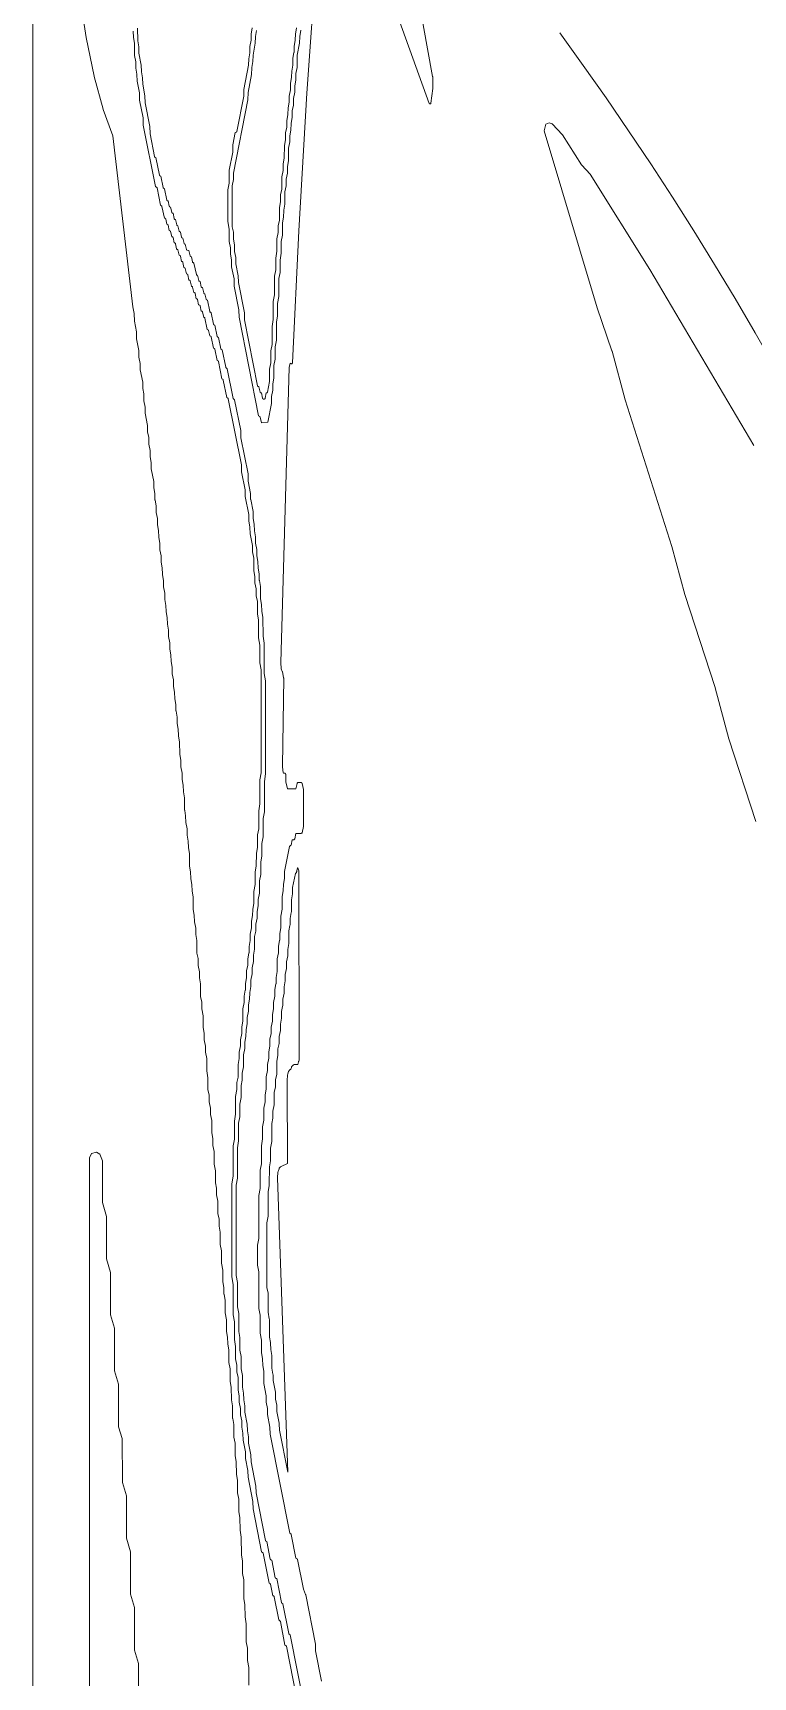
# Model space of a CAD drawing. Header units: inches. Extents: x 36 to 79.5, y 17.3 to 55.9.
# Drawn here: x 36.25 to 40.76, y 35.61 to 45.91 of the extents above; entities that cross this region are included whole.
import ezdxf

# ---------------------------------------------------------------- set-up
doc = ezdxf.new("R2010")
doc.units = ezdxf.units.IN
doc.layers.add('01_ORIGINAL_CAD', color=7, linetype='CONTINUOUS', lineweight=20)
doc.layers.add('03_ADDED_AREAS_SAME_COMPOSITION', color=7, linetype='CONTINUOUS', lineweight=15)

msp = doc.modelspace()

# ---------------------------------------------------------------- linework, layer by layer
at = {"layer": '01_ORIGINAL_CAD'}
msp.add_line((36.248, 17.906), (36.248, 55.9), dxfattribs=at)
msp.add_arc((22.064, 33.195), 21.619, 354.0583, 36.0319, dxfattribs=at)
at = {"layer": '03_ADDED_AREAS_SAME_COMPOSITION'}
for points in [[(38.665, 46.113), (38.75, 45.639), (38.751, 45.638), (38.751, 45.637), (38.751, 45.563), (38.751, 45.563), (38.74, 45.472), (38.74, 45.471), (38.74, 45.471), (38.74, 45.47), (38.74, 45.47), (38.739, 45.469), (38.739, 45.469), (38.739, 45.468), (38.738, 45.468), (38.738, 45.467), (38.737, 45.467), (38.737, 45.467), (38.736, 45.467), (38.736, 45.467), (38.735, 45.467), (38.734, 45.467), (38.734, 45.467), (38.733, 45.467), (38.733, 45.467), (38.732, 45.467), (38.731, 45.467), (38.731, 45.468), (38.731, 45.468), (38.73, 45.468), (38.73, 45.469), (38.729, 45.469), (38.729, 45.47), (38.729, 45.47), (38.099, 47.223)], [(38.024, 46.38), (37.963, 45.534), (37.912, 44.672), (37.873, 43.845), (37.873, 43.844), (37.873, 43.843), (37.873, 43.843), (37.873, 43.842), (37.872, 43.842), (37.872, 43.841), (37.872, 43.841), (37.871, 43.84), (37.871, 43.84), (37.87, 43.84), (37.87, 43.839), (37.869, 43.839), (37.869, 43.839), (37.868, 43.839), (37.868, 43.839), (37.867, 43.839), (37.866, 43.839), (37.866, 43.839), (37.865, 43.839), (37.865, 43.839), (37.864, 43.84), (37.858, 43.843), (37.853, 43.815), (37.8, 41.967), (37.803, 41.927), (37.809, 41.911), (37.809, 41.91), (37.81, 41.91), (37.817, 41.871), (37.818, 41.87), (37.818, 41.869), (37.811, 41.32), (37.813, 41.289), (37.817, 41.274), (37.825, 41.273), (37.826, 41.273), (37.826, 41.273), (37.827, 41.273), (37.827, 41.273), (37.828, 41.272), (37.828, 41.272), (37.829, 41.272), (37.829, 41.271), (37.83, 41.271), (37.83, 41.27), (37.83, 41.27), (37.83, 41.269), (37.83, 41.268), (37.83, 41.268), (37.831, 41.267), (37.831, 41.219), (37.841, 41.176), (37.893, 41.176), (37.902, 41.21), (37.902, 41.211), (37.902, 41.211), (37.902, 41.212), (37.903, 41.212), (37.903, 41.213), (37.903, 41.213), (37.904, 41.214), (37.904, 41.214), (37.905, 41.214), (37.905, 41.214), (37.906, 41.215), (37.906, 41.215), (37.907, 41.215), (37.907, 41.215), (37.927, 41.215), (37.927, 41.215), (37.928, 41.215), (37.929, 41.215), (37.929, 41.215), (37.93, 41.214), (37.93, 41.214), (37.931, 41.214), (37.931, 41.213), (37.932, 41.213), (37.932, 41.212), (37.932, 41.212), (37.932, 41.211), (37.933, 41.211), (37.933, 41.21), (37.941, 41.172), (37.941, 41.171), (37.941, 41.171), (37.942, 40.941), (37.942, 40.94), (37.942, 40.94), (37.933, 40.901), (37.933, 40.901), (37.933, 40.9), (37.932, 40.899), (37.932, 40.899), (37.932, 40.899), (37.931, 40.898), (37.931, 40.898), (37.93, 40.897), (37.93, 40.897), (37.929, 40.897), (37.929, 40.897), (37.928, 40.897), (37.928, 40.896), (37.927, 40.896), (37.894, 40.896), (37.887, 40.862), (37.887, 40.862), (37.886, 40.861), (37.886, 40.86), (37.886, 40.86), (37.886, 40.86), (37.885, 40.859), (37.885, 40.859), (37.884, 40.858), (37.884, 40.858), (37.883, 40.858), (37.883, 40.858), (37.882, 40.857), (37.882, 40.857), (37.871, 40.856), (37.864, 40.823), (37.864, 40.823), (37.863, 40.822), (37.863, 40.822), (37.863, 40.821), (37.863, 40.821), (37.862, 40.82), (37.862, 40.82), (37.861, 40.82), (37.854, 40.814), (37.824, 40.658), (37.823, 40.617), (37.823, 40.616), (37.823, 40.616), (37.816, 40.577), (37.815, 40.539), (37.815, 40.539), (37.815, 40.538), (37.808, 40.499), (37.808, 40.422), (37.808, 40.422), (37.808, 40.421), (37.8, 40.378), (37.8, 40.306), (37.8, 40.305), (37.8, 40.305), (37.793, 40.269), (37.793, 40.228), (37.792, 40.227), (37.792, 40.227), (37.785, 40.188), (37.785, 40.15), (37.785, 40.15), (37.785, 40.149), (37.778, 40.11), (37.777, 40.033), (37.777, 40.033), (37.777, 40.032), (37.77, 39.993), (37.77, 39.956), (37.77, 39.955), (37.769, 39.954), (37.763, 39.919), (37.762, 39.878), (37.762, 39.877), (37.762, 39.877), (37.755, 39.838), (37.754, 39.8), (37.754, 39.799), (37.754, 39.799), (37.747, 39.76), (37.747, 39.722), (37.747, 39.722), (37.747, 39.721), (37.739, 39.682), (37.739, 39.644), (37.739, 39.644), (37.739, 39.643), (37.732, 39.608), (37.731, 39.566), (37.731, 39.566), (37.731, 39.565), (37.724, 39.526), (37.724, 39.489), (37.724, 39.488), (37.724, 39.488), (37.716, 39.448), (37.716, 39.411), (37.716, 39.41), (37.716, 39.41), (37.709, 39.371), (37.708, 39.294), (37.708, 39.294), (37.708, 39.293), (37.701, 39.258), (37.701, 39.216), (37.701, 39.216), (37.701, 39.215), (37.693, 39.176), (37.693, 39.1), (37.693, 39.099), (37.693, 39.099), (37.686, 39.059), (37.685, 38.983), (37.685, 38.982), (37.685, 38.982), (37.678, 38.939), (37.678, 38.827), (37.678, 38.827), (37.678, 38.826), (37.67, 38.787), (37.67, 38.672), (37.67, 38.671), (37.67, 38.671), (37.663, 38.628), (37.663, 38.361), (37.663, 38.36), (37.663, 38.359), (37.655, 38.316), (37.655, 38.192), (37.663, 38.149), (37.663, 38.149), (37.663, 38.148), (37.663, 37.92), (37.67, 37.877), (37.67, 37.876), (37.671, 37.876), (37.671, 37.765), (37.678, 37.721), (37.678, 37.721), (37.678, 37.72), (37.679, 37.644), (37.686, 37.605), (37.686, 37.604), (37.686, 37.604), (37.687, 37.562), (37.694, 37.527), (37.694, 37.527), (37.694, 37.526), (37.694, 37.449), (37.709, 37.372), (37.709, 37.371), (37.709, 37.371), (37.709, 37.333), (37.717, 37.294), (37.717, 37.293), (37.717, 37.293), (37.717, 37.255), (37.732, 37.177), (37.732, 37.177), (37.732, 37.176), (37.733, 37.132), (37.856, 36.513), (37.863, 36.508), (37.864, 36.507), (37.864, 36.507), (37.864, 36.506), (37.865, 36.506), (37.865, 36.505), (37.865, 36.505), (37.865, 36.504), (37.865, 36.504), (37.895, 36.355), (37.9, 36.353), (37.901, 36.352), (37.901, 36.352), (37.902, 36.352), (37.902, 36.351), (37.903, 36.351), (37.903, 36.35), (37.903, 36.35), (37.904, 36.349), (37.904, 36.349), (37.904, 36.348), (37.941, 36.161), (37.955, 36.127), (37.956, 36.126), (37.956, 36.126), (38.017, 35.817), (38.017, 35.817), (38.017, 35.816), (38.018, 35.775), (38.055, 35.584)], [(37.599, 35.56), (37.599, 35.671), (37.591, 35.715), (37.591, 35.715), (37.591, 35.716), (37.591, 35.792), (37.584, 35.831), (37.584, 35.832), (37.583, 35.832), (37.583, 35.944), (37.576, 35.987), (37.576, 35.987), (37.576, 35.988), (37.575, 36.064), (37.568, 36.103), (37.568, 36.104), (37.568, 36.104), (37.568, 36.22), (37.56, 36.259), (37.56, 36.259), (37.56, 36.26), (37.56, 36.337), (37.553, 36.376), (37.553, 36.376), (37.553, 36.377), (37.552, 36.488), (37.545, 36.531), (37.545, 36.532), (37.545, 36.532), (37.544, 36.609), (37.537, 36.648), (37.537, 36.648), (37.537, 36.649), (37.537, 36.725), (37.529, 36.764), (37.529, 36.765), (37.529, 36.765), (37.529, 36.842), (37.522, 36.881), (37.522, 36.882), (37.522, 36.882), (37.521, 36.959), (37.514, 36.998), (37.514, 36.998), (37.514, 36.999), (37.514, 37.075), (37.506, 37.114), (37.506, 37.115), (37.506, 37.115), (37.506, 37.192), (37.499, 37.231), (37.498, 37.231), (37.498, 37.232), (37.498, 37.309), (37.491, 37.348), (37.491, 37.348), (37.491, 37.349), (37.49, 37.425), (37.483, 37.464), (37.483, 37.465), (37.483, 37.465), (37.483, 37.542), (37.475, 37.581), (37.475, 37.581), (37.475, 37.582), (37.475, 37.659), (37.468, 37.698), (37.468, 37.698), (37.468, 37.699), (37.467, 37.74), (37.46, 37.775), (37.46, 37.776), (37.46, 37.776), (37.46, 37.849), (37.452, 37.892), (37.452, 37.893), (37.452, 37.893), (37.452, 37.97), (37.445, 38.009), (37.444, 38.009), (37.444, 38.01), (37.444, 38.051), (37.437, 38.086), (37.437, 38.087), (37.437, 38.087), (37.437, 38.16), (37.429, 38.203), (37.429, 38.204), (37.429, 38.204), (37.429, 38.281), (37.421, 38.32), (37.421, 38.32), (37.421, 38.321), (37.421, 38.397), (37.414, 38.436), (37.414, 38.437), (37.414, 38.437), (37.413, 38.479), (37.406, 38.514), (37.406, 38.515), (37.406, 38.515), (37.405, 38.592), (37.398, 38.631), (37.398, 38.631), (37.398, 38.632), (37.397, 38.673), (37.39, 38.708), (37.39, 38.709), (37.39, 38.71), (37.39, 38.782), (37.383, 38.825), (37.383, 38.826), (37.383, 38.826), (37.382, 38.903), (37.375, 38.942), (37.375, 38.942), (37.375, 38.943), (37.374, 38.984), (37.367, 39.02), (37.367, 39.02), (37.367, 39.021), (37.367, 39.097), (37.36, 39.136), (37.36, 39.137), (37.359, 39.137), (37.359, 39.175), (37.352, 39.214), (37.352, 39.214), (37.352, 39.215), (37.351, 39.256), (37.344, 39.292), (37.344, 39.292), (37.344, 39.293), (37.344, 39.365), (37.336, 39.408), (37.336, 39.409), (37.336, 39.409), (37.336, 39.486), (37.329, 39.525), (37.329, 39.526), (37.329, 39.526), (37.328, 39.564), (37.321, 39.603), (37.321, 39.603), (37.321, 39.604), (37.32, 39.645), (37.313, 39.681), (37.313, 39.681), (37.313, 39.682), (37.313, 39.754), (37.306, 39.797), (37.305, 39.798), (37.305, 39.798), (37.305, 39.84), (37.298, 39.875), (37.298, 39.875), (37.298, 39.876), (37.297, 39.953), (37.29, 39.992), (37.29, 39.992), (37.29, 39.993), (37.29, 40.03), (37.282, 40.069), (37.282, 40.07), (37.282, 40.07), (37.282, 40.112), (37.275, 40.147), (37.275, 40.148), (37.275, 40.148), (37.274, 40.225), (37.267, 40.264), (37.267, 40.264), (37.267, 40.265), (37.267, 40.303), (37.259, 40.342), (37.259, 40.342), (37.259, 40.343), (37.258, 40.384), (37.252, 40.419), (37.252, 40.42), (37.251, 40.42), (37.251, 40.497), (37.244, 40.536), (37.244, 40.536), (37.244, 40.537), (37.243, 40.575), (37.236, 40.614), (37.236, 40.614), (37.236, 40.615), (37.235, 40.656), (37.228, 40.691), (37.228, 40.692), (37.228, 40.693), (37.228, 40.769), (37.221, 40.808), (37.221, 40.809), (37.221, 40.809), (37.22, 40.847), (37.213, 40.886), (37.213, 40.886), (37.213, 40.887), (37.213, 40.925), (37.205, 40.964), (37.205, 40.964), (37.205, 40.965), (37.204, 41.006), (37.198, 41.041), (37.198, 41.042), (37.197, 41.042), (37.197, 41.119), (37.19, 41.158), (37.19, 41.159), (37.19, 41.159), (37.189, 41.197), (37.182, 41.236), (37.182, 41.236), (37.182, 41.237), (37.182, 41.275), (37.174, 41.314), (37.174, 41.314), (37.174, 41.315), (37.174, 41.356), (37.167, 41.391), (37.167, 41.392), (37.167, 41.392), (37.166, 41.469), (37.159, 41.508), (37.159, 41.508), (37.159, 41.509), (37.158, 41.55), (37.151, 41.586), (37.151, 41.586), (37.151, 41.587), (37.151, 41.624), (37.144, 41.663), (37.144, 41.664), (37.143, 41.665), (37.143, 41.702), (37.136, 41.741), (37.136, 41.742), (37.136, 41.742), (37.135, 41.78), (37.128, 41.819), (37.128, 41.82), (37.128, 41.82), (37.128, 41.858), (37.12, 41.897), (37.12, 41.897), (37.12, 41.898), (37.12, 41.939), (37.113, 41.974), (37.113, 41.975), (37.113, 41.976), (37.112, 42.013), (37.105, 42.052), (37.105, 42.053), (37.105, 42.053), (37.105, 42.091), (37.097, 42.13), (37.097, 42.131), (37.097, 42.131), (37.097, 42.169), (37.09, 42.208), (37.09, 42.208), (37.09, 42.209), (37.089, 42.247), (37.082, 42.286), (37.082, 42.286), (37.082, 42.287), (37.081, 42.324), (37.074, 42.363), (37.074, 42.364), (37.074, 42.364), (37.074, 42.402), (37.066, 42.441), (37.066, 42.442), (37.066, 42.442), (37.066, 42.48), (37.059, 42.519), (37.059, 42.519), (37.059, 42.52), (37.058, 42.561), (37.051, 42.597), (37.051, 42.597), (37.051, 42.598), (37.051, 42.635), (37.043, 42.674), (37.043, 42.675), (37.043, 42.675), (37.043, 42.713), (37.036, 42.752), (37.036, 42.753), (37.036, 42.753), (37.035, 42.795), (37.028, 42.83), (37.028, 42.83), (37.028, 42.831), (37.027, 42.869), (37.02, 42.908), (37.02, 42.908), (37.02, 42.909), (37.019, 42.95), (37.013, 42.985), (37.012, 42.986), (37.012, 42.986), (37.012, 43.024), (37.005, 43.063), (37.005, 43.064), (37.005, 43.064), (37.004, 43.102), (36.989, 43.18), (36.989, 43.18), (36.989, 43.181), (36.989, 43.219), (36.982, 43.258), (36.982, 43.258), (36.982, 43.259), (36.981, 43.296), (36.974, 43.335), (36.974, 43.336), (36.974, 43.336), (36.973, 43.378), (36.966, 43.413), (36.966, 43.414), (36.966, 43.414), (36.966, 43.452), (36.951, 43.53), (36.951, 43.53), (36.951, 43.531), (36.95, 43.568), (36.943, 43.607), (36.943, 43.608), (36.943, 43.608), (36.942, 43.65), (36.935, 43.685), (36.935, 43.686), (36.935, 43.686), (36.935, 43.724), (36.92, 43.802), (36.92, 43.802), (36.92, 43.803), (36.92, 43.841), (36.912, 43.88), (36.912, 43.88), (36.912, 43.881), (36.911, 43.922), (36.897, 43.996), (36.897, 43.997), (36.897, 43.997), (36.896, 44.039), (36.883, 44.106), (36.883, 44.106), (36.883, 44.107), (36.881, 44.155), (36.873, 44.195), (36.873, 44.195), (36.749, 45.268), (36.687, 45.433), (36.687, 45.434), (36.631, 45.64), (36.631, 45.641), (36.582, 45.883), (36.581, 45.883), (36.54, 46.157)], [(36.876, 45.924), (36.877, 45.883), (36.884, 45.847), (36.884, 45.847), (36.884, 45.846), (36.884, 45.77), (36.892, 45.731), (36.892, 45.73), (36.892, 45.73), (36.892, 45.692), (36.899, 45.653), (36.899, 45.652), (36.899, 45.652), (36.9, 45.61), (36.915, 45.536), (36.915, 45.536), (36.915, 45.535), (36.916, 45.491), (36.938, 45.381), (36.938, 45.38), (36.938, 45.38), (36.939, 45.335), (37.016, 44.949), (37.023, 44.944), (37.023, 44.944), (37.024, 44.944), (37.024, 44.943), (37.024, 44.943), (37.025, 44.942), (37.025, 44.942), (37.025, 44.941), (37.025, 44.941), (37.046, 44.833), (37.053, 44.828), (37.054, 44.827), (37.054, 44.827), (37.055, 44.827), (37.055, 44.826), (37.055, 44.826), (37.056, 44.825), (37.056, 44.825), (37.056, 44.824), (37.071, 44.752), (37.074, 44.751), (37.075, 44.751), (37.075, 44.751), (37.076, 44.75), (37.076, 44.75), (37.077, 44.75), (37.077, 44.749), (37.078, 44.749), (37.078, 44.748), (37.078, 44.748), (37.079, 44.747), (37.079, 44.747), (37.079, 44.746), (37.086, 44.713), (37.09, 44.712), (37.09, 44.712), (37.091, 44.712), (37.091, 44.712), (37.092, 44.711), (37.092, 44.711), (37.093, 44.711), (37.093, 44.71), (37.093, 44.71), (37.094, 44.709), (37.094, 44.709), (37.094, 44.708), (37.094, 44.708), (37.101, 44.674), (37.105, 44.673), (37.106, 44.673), (37.106, 44.673), (37.107, 44.673), (37.107, 44.672), (37.108, 44.672), (37.108, 44.672), (37.108, 44.671), (37.109, 44.671), (37.109, 44.67), (37.109, 44.67), (37.109, 44.669), (37.11, 44.669), (37.117, 44.635), (37.12, 44.634), (37.121, 44.634), (37.122, 44.634), (37.122, 44.634), (37.123, 44.634), (37.123, 44.633), (37.123, 44.633), (37.124, 44.632), (37.124, 44.632), (37.124, 44.631), (37.125, 44.631), (37.125, 44.63), (37.125, 44.63), (37.132, 44.596), (37.136, 44.596), (37.136, 44.595), (37.137, 44.595), (37.137, 44.595), (37.138, 44.595), (37.138, 44.594), (37.139, 44.594), (37.139, 44.594), (37.14, 44.593), (37.14, 44.593), (37.14, 44.592), (37.14, 44.592), (37.14, 44.591), (37.147, 44.559), (37.152, 44.556), (37.153, 44.556), (37.153, 44.556), (37.154, 44.556), (37.154, 44.555), (37.155, 44.555), (37.155, 44.554), (37.155, 44.554), (37.155, 44.553), (37.156, 44.553), (37.156, 44.552), (37.163, 44.519), (37.167, 44.518), (37.167, 44.518), (37.168, 44.518), (37.168, 44.517), (37.169, 44.517), (37.169, 44.517), (37.17, 44.516), (37.17, 44.516), (37.17, 44.515), (37.171, 44.515), (37.171, 44.514), (37.171, 44.514), (37.171, 44.513), (37.178, 44.48), (37.182, 44.479), (37.182, 44.479), (37.183, 44.479), (37.184, 44.479), (37.184, 44.478), (37.185, 44.478), (37.185, 44.477), (37.185, 44.477), (37.186, 44.477), (37.186, 44.476), (37.186, 44.476), (37.186, 44.475), (37.187, 44.474), (37.193, 44.442), (37.198, 44.44), (37.199, 44.44), (37.199, 44.439), (37.2, 44.439), (37.2, 44.439), (37.201, 44.438), (37.201, 44.438), (37.201, 44.437), (37.202, 44.437), (37.202, 44.436), (37.202, 44.436), (37.209, 44.402), (37.213, 44.401), (37.213, 44.401), (37.214, 44.401), (37.214, 44.401), (37.215, 44.401), (37.215, 44.4), (37.216, 44.4), (37.216, 44.399), (37.216, 44.399), (37.217, 44.398), (37.217, 44.398), (37.217, 44.397), (37.217, 44.397), (37.224, 44.363), (37.228, 44.363), (37.229, 44.362), (37.229, 44.362), (37.23, 44.362), (37.23, 44.362), (37.231, 44.361), (37.231, 44.361), (37.231, 44.361), (37.232, 44.36), (37.232, 44.36), (37.232, 44.359), (37.233, 44.359), (37.233, 44.358), (37.24, 44.325), (37.243, 44.324), (37.244, 44.324), (37.245, 44.323), (37.245, 44.323), (37.246, 44.323), (37.246, 44.323), (37.246, 44.322), (37.247, 44.322), (37.247, 44.321), (37.247, 44.321), (37.248, 44.32), (37.248, 44.32), (37.248, 44.319), (37.255, 44.286), (37.259, 44.285), (37.259, 44.285), (37.26, 44.285), (37.26, 44.284), (37.261, 44.284), (37.261, 44.284), (37.262, 44.283), (37.262, 44.283), (37.263, 44.282), (37.263, 44.282), (37.263, 44.281), (37.263, 44.281), (37.263, 44.28), (37.27, 44.247), (37.274, 44.246), (37.275, 44.246), (37.275, 44.246), (37.276, 44.245), (37.276, 44.245), (37.277, 44.245), (37.277, 44.244), (37.278, 44.244), (37.278, 44.244), (37.278, 44.243), (37.278, 44.243), (37.279, 44.242), (37.279, 44.241), (37.285, 44.209), (37.291, 44.207), (37.291, 44.207), (37.292, 44.206), (37.292, 44.206), (37.293, 44.206), (37.293, 44.205), (37.293, 44.205), (37.294, 44.204), (37.294, 44.204), (37.294, 44.203), (37.294, 44.203), (37.301, 44.169), (37.305, 44.168), (37.305, 44.168), (37.306, 44.168), (37.307, 44.168), (37.307, 44.168), (37.307, 44.167), (37.308, 44.167), (37.308, 44.166), (37.309, 44.166), (37.309, 44.165), (37.309, 44.165), (37.309, 44.164), (37.31, 44.164), (37.317, 44.13), (37.32, 44.13), (37.321, 44.129), (37.321, 44.129), (37.322, 44.129), (37.322, 44.129), (37.323, 44.128), (37.323, 44.128), (37.324, 44.128), (37.324, 44.127), (37.324, 44.127), (37.325, 44.126), (37.325, 44.125), (37.325, 44.125), (37.339, 44.054), (37.345, 44.052), (37.345, 44.051), (37.346, 44.051), (37.346, 44.051), (37.346, 44.05), (37.347, 44.05), (37.347, 44.049), (37.347, 44.049), (37.348, 44.048), (37.348, 44.048), (37.348, 44.047), (37.355, 44.014), (37.359, 44.013), (37.359, 44.013), (37.36, 44.013), (37.36, 44.012), (37.361, 44.012), (37.361, 44.012), (37.362, 44.011), (37.362, 44.011), (37.362, 44.011), (37.363, 44.01), (37.363, 44.009), (37.363, 44.009), (37.363, 44.008), (37.378, 43.937), (37.383, 43.935), (37.384, 43.935), (37.384, 43.934), (37.384, 43.934), (37.385, 43.934), (37.385, 43.933), (37.386, 43.933), (37.386, 43.932), (37.386, 43.932), (37.386, 43.931), (37.386, 43.931), (37.401, 43.86), (37.406, 43.857), (37.407, 43.857), (37.407, 43.857), (37.408, 43.856), (37.408, 43.856), (37.408, 43.856), (37.409, 43.855), (37.409, 43.855), (37.409, 43.854), (37.409, 43.854), (37.41, 43.853), (37.431, 43.745), (37.438, 43.74), (37.438, 43.74), (37.439, 43.739), (37.439, 43.739), (37.439, 43.738), (37.44, 43.738), (37.44, 43.737), (37.44, 43.737), (37.44, 43.736), (37.462, 43.627), (37.468, 43.624), (37.468, 43.624), (37.469, 43.624), (37.469, 43.623), (37.469, 43.623), (37.47, 43.622), (37.47, 43.622), (37.47, 43.621), (37.471, 43.621), (37.471, 43.62), (37.471, 43.62), (37.553, 43.205), (37.553, 43.205), (37.553, 43.204), (37.554, 43.163), (37.576, 43.05), (37.576, 43.049), (37.576, 43.049), (37.577, 43.007), (37.599, 42.894), (37.599, 42.894), (37.599, 42.893), (37.6, 42.855), (37.607, 42.816), (37.607, 42.816), (37.607, 42.815), (37.608, 42.774), (37.622, 42.7), (37.623, 42.699), (37.623, 42.699), (37.623, 42.661), (37.63, 42.622), (37.63, 42.621), (37.63, 42.621), (37.631, 42.544), (37.638, 42.505), (37.638, 42.505), (37.638, 42.504), (37.638, 42.467), (37.646, 42.428), (37.646, 42.427), (37.646, 42.427), (37.646, 42.385), (37.653, 42.35), (37.653, 42.349), (37.653, 42.349), (37.654, 42.272), (37.661, 42.233), (37.661, 42.233), (37.661, 42.232), (37.661, 42.121), (37.669, 42.077), (37.669, 42.077), (37.669, 42.076), (37.669, 41.965), (37.677, 41.922), (37.677, 41.921), (37.677, 41.921), (37.677, 41.278), (37.677, 41.277), (37.677, 41.277), (37.669, 41.233), (37.669, 41.083), (37.669, 41.083), (37.669, 41.082), (37.662, 41.039), (37.662, 40.927), (37.662, 40.927), (37.662, 40.926), (37.654, 40.887), (37.654, 40.811), (37.654, 40.81), (37.654, 40.81), (37.647, 40.771), (37.646, 40.694), (37.646, 40.694), (37.646, 40.693), (37.639, 40.654), (37.639, 40.577), (37.639, 40.577), (37.639, 40.576), (37.631, 40.533), (37.631, 40.461), (37.631, 40.46), (37.631, 40.46), (37.624, 40.42), (37.623, 40.383), (37.623, 40.382), (37.623, 40.382), (37.617, 40.346), (37.616, 40.305), (37.616, 40.304), (37.616, 40.304), (37.608, 40.265), (37.608, 40.227), (37.608, 40.227), (37.608, 40.226), (37.601, 40.187), (37.601, 40.149), (37.601, 40.149), (37.6, 40.148), (37.593, 40.109), (37.593, 40.072), (37.593, 40.071), (37.593, 40.07), (37.586, 40.035), (37.585, 39.994), (37.585, 39.993), (37.585, 39.993), (37.578, 39.954), (37.578, 39.916), (37.578, 39.915), (37.577, 39.915), (37.57, 39.876), (37.57, 39.838), (37.57, 39.838), (37.57, 39.837), (37.563, 39.798), (37.562, 39.721), (37.562, 39.721), (37.562, 39.72), (37.555, 39.685), (37.555, 39.643), (37.555, 39.643), (37.555, 39.643), (37.547, 39.603), (37.547, 39.566), (37.547, 39.565), (37.547, 39.565), (37.54, 39.526), (37.539, 39.488), (37.539, 39.487), (37.539, 39.487), (37.532, 39.448), (37.532, 39.371), (37.532, 39.371), (37.532, 39.37), (37.525, 39.335), (37.524, 39.293), (37.524, 39.293), (37.524, 39.292), (37.516, 39.249), (37.516, 39.138), (37.516, 39.137), (37.516, 39.137), (37.509, 39.094), (37.509, 38.982), (37.509, 38.982), (37.509, 38.981), (37.501, 38.938), (37.501, 38.749), (37.501, 38.748), (37.501, 38.748), (37.494, 38.701), (37.494, 38.118), (37.501, 38.071), (37.501, 38.07), (37.501, 38.07), (37.502, 37.881), (37.509, 37.837), (37.509, 37.837), (37.509, 37.836), (37.509, 37.725), (37.517, 37.682), (37.517, 37.681), (37.517, 37.681), (37.517, 37.604), (37.525, 37.565), (37.525, 37.565), (37.525, 37.564), (37.525, 37.523), (37.532, 37.488), (37.532, 37.487), (37.532, 37.487), (37.533, 37.41), (37.54, 37.371), (37.54, 37.37), (37.54, 37.37), (37.54, 37.332), (37.548, 37.293), (37.548, 37.293), (37.548, 37.292), (37.548, 37.254), (37.555, 37.215), (37.556, 37.215), (37.556, 37.214), (37.556, 37.177), (37.563, 37.138), (37.563, 37.137), (37.563, 37.137), (37.564, 37.095), (37.579, 37.021), (37.579, 37.021), (37.579, 37.02), (37.579, 36.979), (37.594, 36.904), (37.594, 36.904), (37.594, 36.903), (37.595, 36.862), (37.625, 36.71), (37.625, 36.71), (37.625, 36.709), (37.626, 36.664), (37.679, 36.395), (37.686, 36.39), (37.687, 36.39), (37.687, 36.389), (37.688, 36.389), (37.688, 36.389), (37.688, 36.388), (37.689, 36.388), (37.689, 36.387), (37.689, 36.386), (37.726, 36.199), (37.732, 36.196), (37.732, 36.196), (37.733, 36.196), (37.733, 36.196), (37.733, 36.195), (37.734, 36.195), (37.734, 36.194), (37.734, 36.194), (37.735, 36.193), (37.735, 36.193), (37.735, 36.192), (37.75, 36.12), (37.753, 36.119), (37.754, 36.119), (37.755, 36.119), (37.755, 36.119), (37.756, 36.118), (37.756, 36.118), (37.756, 36.117), (37.757, 36.117), (37.757, 36.117), (37.758, 36.116), (37.758, 36.116), (37.758, 36.115), (37.758, 36.114), (37.787, 35.968), (37.794, 35.963), (37.795, 35.962), (37.795, 35.962), (37.795, 35.962), (37.796, 35.961), (37.796, 35.961), (37.796, 35.96), (37.796, 35.96), (37.797, 35.959), (37.826, 35.81), (37.832, 35.808), (37.832, 35.808), (37.833, 35.807), (37.833, 35.807), (37.833, 35.807), (37.834, 35.806), (37.834, 35.806), (37.834, 35.805), (37.835, 35.805), (37.835, 35.804), (37.835, 35.804), (37.94, 35.272)], [(37.951, 35.411), (37.859, 35.875), (37.852, 35.88), (37.852, 35.88), (37.851, 35.881), (37.851, 35.881), (37.851, 35.882), (37.85, 35.882), (37.85, 35.883), (37.85, 35.883), (37.85, 35.884), (37.813, 36.069), (37.806, 36.074), (37.806, 36.075), (37.805, 36.075), (37.805, 36.075), (37.805, 36.076), (37.804, 36.076), (37.804, 36.077), (37.804, 36.077), (37.804, 36.078), (37.774, 36.227), (37.769, 36.229), (37.768, 36.229), (37.768, 36.23), (37.767, 36.23), (37.767, 36.23), (37.766, 36.231), (37.766, 36.231), (37.766, 36.232), (37.766, 36.232), (37.765, 36.233), (37.765, 36.233), (37.743, 36.343), (37.738, 36.346), (37.737, 36.346), (37.737, 36.346), (37.736, 36.347), (37.736, 36.347), (37.736, 36.347), (37.735, 36.348), (37.735, 36.348), (37.735, 36.349), (37.735, 36.349), (37.734, 36.35), (37.713, 36.46), (37.707, 36.462), (37.707, 36.463), (37.706, 36.463), (37.706, 36.463), (37.705, 36.464), (37.705, 36.464), (37.705, 36.464), (37.704, 36.465), (37.704, 36.465), (37.704, 36.466), (37.704, 36.467), (37.645, 36.765), (37.645, 36.765), (37.645, 36.766), (37.644, 36.807), (37.614, 36.959), (37.614, 36.96), (37.614, 36.96), (37.613, 37.002), (37.598, 37.076), (37.598, 37.076), (37.598, 37.077), (37.598, 37.115), (37.591, 37.154), (37.591, 37.154), (37.591, 37.155), (37.59, 37.196), (37.575, 37.27), (37.575, 37.271), (37.575, 37.271), (37.575, 37.309), (37.568, 37.348), (37.568, 37.348), (37.568, 37.349), (37.567, 37.39), (37.56, 37.426), (37.56, 37.426), (37.56, 37.427), (37.56, 37.499), (37.552, 37.542), (37.552, 37.543), (37.552, 37.543), (37.552, 37.62), (37.544, 37.659), (37.544, 37.66), (37.544, 37.66), (37.544, 37.737), (37.537, 37.776), (37.537, 37.776), (37.537, 37.777), (37.537, 37.888), (37.529, 37.931), (37.529, 37.932), (37.529, 37.932), (37.529, 38.083), (37.521, 38.126), (37.521, 38.126), (37.521, 38.127), (37.521, 38.692), (37.521, 38.693), (37.521, 38.693), (37.529, 38.736), (37.529, 38.926), (37.529, 38.926), (37.529, 38.927), (37.536, 38.97), (37.536, 39.081), (37.536, 39.082), (37.536, 39.082), (37.544, 39.121), (37.544, 39.198), (37.544, 39.198), (37.544, 39.199), (37.551, 39.242), (37.551, 39.315), (37.551, 39.315), (37.552, 39.316), (37.558, 39.351), (37.559, 39.393), (37.559, 39.393), (37.559, 39.394), (37.566, 39.433), (37.567, 39.509), (37.567, 39.51), (37.567, 39.51), (37.574, 39.549), (37.574, 39.587), (37.574, 39.588), (37.574, 39.588), (37.581, 39.623), (37.582, 39.665), (37.582, 39.665), (37.582, 39.666), (37.589, 39.705), (37.59, 39.743), (37.59, 39.743), (37.59, 39.744), (37.597, 39.783), (37.597, 39.82), (37.597, 39.821), (37.597, 39.822), (37.604, 39.857), (37.605, 39.898), (37.605, 39.899), (37.605, 39.899), (37.612, 39.938), (37.613, 39.976), (37.613, 39.977), (37.613, 39.977), (37.62, 40.016), (37.62, 40.054), (37.62, 40.054), (37.62, 40.055), (37.628, 40.094), (37.628, 40.132), (37.628, 40.132), (37.628, 40.133), (37.635, 40.172), (37.636, 40.248), (37.636, 40.249), (37.636, 40.25), (37.643, 40.285), (37.643, 40.326), (37.643, 40.327), (37.643, 40.327), (37.651, 40.366), (37.651, 40.404), (37.651, 40.405), (37.651, 40.405), (37.658, 40.444), (37.659, 40.482), (37.659, 40.482), (37.659, 40.483), (37.666, 40.522), (37.666, 40.599), (37.666, 40.599), (37.666, 40.6), (37.674, 40.639), (37.674, 40.715), (37.674, 40.716), (37.674, 40.716), (37.681, 40.755), (37.681, 40.832), (37.681, 40.833), (37.682, 40.833), (37.689, 40.876), (37.689, 40.988), (37.689, 40.988), (37.689, 40.989), (37.697, 41.032), (37.697, 41.221), (37.697, 41.221), (37.697, 41.222), (37.704, 41.269), (37.704, 41.852), (37.696, 41.899), (37.696, 41.9), (37.696, 41.9), (37.696, 42.089), (37.689, 42.132), (37.689, 42.133), (37.689, 42.133), (37.688, 42.249), (37.681, 42.288), (37.681, 42.288), (37.681, 42.289), (37.68, 42.33), (37.673, 42.366), (37.673, 42.366), (37.673, 42.367), (37.673, 42.443), (37.666, 42.482), (37.665, 42.483), (37.665, 42.483), (37.665, 42.521), (37.658, 42.56), (37.658, 42.561), (37.658, 42.561), (37.657, 42.599), (37.65, 42.638), (37.65, 42.638), (37.65, 42.639), (37.65, 42.676), (37.642, 42.715), (37.642, 42.716), (37.642, 42.717), (37.642, 42.754), (37.635, 42.793), (37.635, 42.794), (37.635, 42.794), (37.634, 42.832), (37.627, 42.871), (37.627, 42.872), (37.627, 42.872), (37.626, 42.913), (37.612, 42.988), (37.612, 42.988), (37.611, 42.989), (37.611, 43.026), (37.596, 43.104), (37.596, 43.105), (37.596, 43.105), (37.595, 43.15), (37.55, 43.376), (37.55, 43.377), (37.55, 43.377), (37.549, 43.422), (37.511, 43.614), (37.504, 43.619), (37.503, 43.619), (37.503, 43.619), (37.502, 43.62), (37.502, 43.62), (37.502, 43.621), (37.502, 43.621), (37.501, 43.622), (37.501, 43.622), (37.465, 43.808), (37.458, 43.813), (37.457, 43.813), (37.457, 43.814), (37.456, 43.814), (37.456, 43.814), (37.456, 43.815), (37.455, 43.815), (37.455, 43.816), (37.455, 43.817), (37.433, 43.926), (37.428, 43.929), (37.427, 43.929), (37.427, 43.929), (37.426, 43.93), (37.426, 43.93), (37.426, 43.931), (37.425, 43.931), (37.425, 43.931), (37.425, 43.932), (37.425, 43.933), (37.424, 43.933), (37.41, 44.004), (37.405, 44.006), (37.404, 44.007), (37.404, 44.007), (37.403, 44.007), (37.403, 44.008), (37.403, 44.008), (37.402, 44.009), (37.402, 44.009), (37.402, 44.01), (37.401, 44.01), (37.401, 44.011), (37.387, 44.082), (37.382, 44.084), (37.381, 44.084), (37.381, 44.085), (37.38, 44.085), (37.38, 44.085), (37.379, 44.086), (37.379, 44.086), (37.379, 44.087), (37.379, 44.087), (37.378, 44.088), (37.378, 44.088), (37.364, 44.159), (37.359, 44.162), (37.358, 44.162), (37.358, 44.162), (37.357, 44.163), (37.357, 44.163), (37.356, 44.164), (37.356, 44.164), (37.356, 44.165), (37.356, 44.165), (37.355, 44.166), (37.355, 44.166), (37.341, 44.237), (37.336, 44.24), (37.335, 44.24), (37.335, 44.24), (37.334, 44.24), (37.334, 44.241), (37.333, 44.241), (37.333, 44.242), (37.333, 44.242), (37.332, 44.243), (37.332, 44.243), (37.332, 44.244), (37.325, 44.277), (37.321, 44.278), (37.321, 44.278), (37.32, 44.278), (37.32, 44.279), (37.319, 44.279), (37.319, 44.279), (37.318, 44.28), (37.318, 44.28), (37.318, 44.281), (37.317, 44.281), (37.317, 44.282), (37.317, 44.282), (37.317, 44.283), (37.31, 44.316), (37.306, 44.317), (37.305, 44.317), (37.305, 44.317), (37.304, 44.317), (37.304, 44.318), (37.303, 44.318), (37.303, 44.319), (37.303, 44.319), (37.302, 44.319), (37.302, 44.32), (37.302, 44.32), (37.302, 44.321), (37.301, 44.322), (37.294, 44.355), (37.291, 44.356), (37.29, 44.356), (37.289, 44.356), (37.289, 44.356), (37.288, 44.357), (37.288, 44.357), (37.288, 44.357), (37.287, 44.358), (37.287, 44.358), (37.287, 44.359), (37.286, 44.359), (37.286, 44.36), (37.286, 44.36), (37.279, 44.394), (37.275, 44.395), (37.275, 44.395), (37.274, 44.395), (37.274, 44.395), (37.273, 44.395), (37.273, 44.396), (37.272, 44.396), (37.272, 44.397), (37.271, 44.397), (37.271, 44.398), (37.271, 44.398), (37.271, 44.399), (37.271, 44.399), (37.256, 44.47), (37.251, 44.473), (37.25, 44.473), (37.25, 44.473), (37.25, 44.474), (37.249, 44.474), (37.249, 44.474), (37.248, 44.475), (37.248, 44.475), (37.248, 44.476), (37.248, 44.476), (37.248, 44.477), (37.241, 44.51), (37.237, 44.511), (37.236, 44.511), (37.236, 44.511), (37.235, 44.512), (37.235, 44.512), (37.234, 44.512), (37.234, 44.513), (37.233, 44.513), (37.233, 44.514), (37.233, 44.514), (37.233, 44.515), (37.232, 44.515), (37.232, 44.516), (37.225, 44.549), (37.214, 44.55), (37.214, 44.55), (37.213, 44.55), (37.213, 44.55), (37.212, 44.55), (37.212, 44.551), (37.211, 44.551), (37.211, 44.552), (37.21, 44.552), (37.21, 44.552), (37.21, 44.553), (37.209, 44.553), (37.209, 44.554), (37.209, 44.555), (37.202, 44.588), (37.198, 44.589), (37.198, 44.589), (37.197, 44.589), (37.197, 44.589), (37.196, 44.59), (37.196, 44.59), (37.195, 44.59), (37.195, 44.591), (37.195, 44.591), (37.194, 44.592), (37.194, 44.592), (37.194, 44.593), (37.194, 44.593), (37.187, 44.627), (37.183, 44.628), (37.182, 44.628), (37.182, 44.628), (37.181, 44.628), (37.181, 44.628), (37.18, 44.629), (37.18, 44.629), (37.18, 44.63), (37.179, 44.63), (37.179, 44.631), (37.179, 44.631), (37.178, 44.632), (37.178, 44.632), (37.172, 44.664), (37.166, 44.667), (37.166, 44.667), (37.165, 44.667), (37.165, 44.668), (37.165, 44.668), (37.164, 44.668), (37.164, 44.669), (37.164, 44.669), (37.163, 44.67), (37.163, 44.67), (37.163, 44.671), (37.156, 44.704), (37.152, 44.705), (37.152, 44.705), (37.151, 44.706), (37.151, 44.706), (37.15, 44.706), (37.15, 44.706), (37.149, 44.707), (37.149, 44.707), (37.148, 44.708), (37.148, 44.708), (37.148, 44.709), (37.148, 44.709), (37.148, 44.71), (37.141, 44.743), (37.137, 44.744), (37.136, 44.744), (37.136, 44.744), (37.135, 44.745), (37.135, 44.745), (37.134, 44.745), (37.134, 44.746), (37.133, 44.746), (37.133, 44.747), (37.133, 44.747), (37.133, 44.748), (37.132, 44.748), (37.132, 44.749), (37.125, 44.782), (37.121, 44.783), (37.121, 44.783), (37.12, 44.783), (37.12, 44.784), (37.119, 44.784), (37.119, 44.784), (37.118, 44.785), (37.118, 44.785), (37.118, 44.785), (37.117, 44.786), (37.117, 44.786), (37.117, 44.787), (37.117, 44.788), (37.11, 44.821), (37.106, 44.822), (37.106, 44.822), (37.105, 44.822), (37.104, 44.822), (37.104, 44.823), (37.104, 44.823), (37.103, 44.823), (37.103, 44.824), (37.102, 44.824), (37.102, 44.825), (37.102, 44.825), (37.102, 44.826), (37.101, 44.826), (37.094, 44.86), (37.091, 44.861), (37.09, 44.861), (37.09, 44.861), (37.089, 44.861), (37.089, 44.861), (37.088, 44.862), (37.088, 44.862), (37.087, 44.863), (37.087, 44.863), (37.087, 44.864), (37.086, 44.864), (37.086, 44.865), (37.086, 44.865), (37.072, 44.936), (37.066, 44.939), (37.066, 44.939), (37.065, 44.939), (37.065, 44.94), (37.065, 44.94), (37.064, 44.94), (37.064, 44.941), (37.064, 44.941), (37.063, 44.942), (37.063, 44.942), (37.063, 44.943), (37.049, 45.014), (37.043, 45.016), (37.043, 45.017), (37.042, 45.017), (37.042, 45.017), (37.042, 45.018), (37.041, 45.018), (37.041, 45.019), (37.041, 45.019), (37.04, 45.02), (37.04, 45.02), (37.04, 45.021), (37.018, 45.131), (37.013, 45.133), (37.012, 45.133), (37.012, 45.133), (37.011, 45.134), (37.011, 45.134), (37.01, 45.135), (37.01, 45.135), (37.01, 45.136), (37.009, 45.136), (37.009, 45.137), (37.009, 45.137), (36.981, 45.28), (36.981, 45.28), (36.981, 45.281), (36.98, 45.326), (36.95, 45.474), (36.95, 45.475), (36.95, 45.475), (36.949, 45.517), (36.935, 45.591), (36.935, 45.591), (36.935, 45.592), (36.934, 45.63), (36.927, 45.669), (36.927, 45.669), (36.927, 45.67), (36.926, 45.711), (36.912, 45.785), (36.912, 45.786), (36.911, 45.786), (36.911, 45.824), (36.904, 45.863), (36.904, 45.864), (36.904, 45.864), (36.903, 45.941)], [(37.621, 45.944), (37.614, 45.904), (37.614, 45.867), (37.614, 45.866), (37.614, 45.866), (37.606, 45.827), (37.606, 45.789), (37.606, 45.788), (37.606, 45.788), (37.599, 45.749), (37.598, 45.711), (37.598, 45.711), (37.598, 45.71), (37.568, 45.558), (37.568, 45.516), (37.568, 45.516), (37.568, 45.515), (37.524, 45.295), (37.524, 45.294), (37.524, 45.294), (37.524, 45.293), (37.523, 45.293), (37.523, 45.292), (37.523, 45.292), (37.522, 45.291), (37.522, 45.291), (37.521, 45.291), (37.521, 45.29), (37.515, 45.288), (37.5, 45.211), (37.499, 45.166), (37.499, 45.166), (37.499, 45.165), (37.476, 45.052), (37.476, 44.972), (37.476, 44.971), (37.476, 44.971), (37.468, 44.928), (37.468, 44.73), (37.476, 44.683), (37.476, 44.682), (37.476, 44.682), (37.476, 44.605), (37.484, 44.566), (37.484, 44.566), (37.484, 44.565), (37.484, 44.527), (37.491, 44.488), (37.491, 44.488), (37.491, 44.487), (37.492, 44.446), (37.507, 44.372), (37.507, 44.371), (37.507, 44.371), (37.508, 44.326), (37.537, 44.177), (37.538, 44.177), (37.538, 44.176), (37.539, 44.132), (37.661, 43.513), (37.668, 43.508), (37.669, 43.507), (37.669, 43.507), (37.67, 43.506), (37.67, 43.506), (37.67, 43.505), (37.671, 43.505), (37.671, 43.504), (37.679, 43.47), (37.718, 43.473), (37.741, 43.591), (37.742, 43.633), (37.742, 43.633), (37.742, 43.634), (37.749, 43.673), (37.749, 43.71), (37.75, 43.711), (37.75, 43.711), (37.757, 43.751), (37.757, 43.827), (37.757, 43.828), (37.757, 43.828), (37.764, 43.867), (37.765, 43.944), (37.765, 43.944), (37.765, 43.945), (37.772, 43.988), (37.772, 44.099), (37.772, 44.1), (37.772, 44.1), (37.78, 44.14), (37.78, 44.216), (37.78, 44.217), (37.78, 44.217), (37.788, 44.26), (37.788, 44.372), (37.788, 44.372), (37.788, 44.373), (37.795, 44.412), (37.795, 44.488), (37.795, 44.489), (37.795, 44.489), (37.803, 44.533), (37.803, 44.605), (37.803, 44.606), (37.803, 44.606), (37.81, 44.645), (37.811, 44.722), (37.811, 44.722), (37.811, 44.723), (37.817, 44.758), (37.818, 44.8), (37.818, 44.8), (37.818, 44.801), (37.826, 44.84), (37.826, 44.916), (37.826, 44.917), (37.826, 44.917), (37.833, 44.953), (37.833, 44.994), (37.834, 44.995), (37.834, 44.995), (37.841, 45.034), (37.841, 45.072), (37.841, 45.073), (37.841, 45.073), (37.848, 45.112), (37.849, 45.189), (37.849, 45.189), (37.849, 45.19), (37.856, 45.229), (37.856, 45.267), (37.856, 45.267), (37.857, 45.268), (37.863, 45.303), (37.864, 45.344), (37.864, 45.345), (37.864, 45.345), (37.871, 45.384), (37.872, 45.422), (37.872, 45.423), (37.872, 45.423), (37.879, 45.459), (37.879, 45.5), (37.879, 45.501), (37.879, 45.501), (37.887, 45.54), (37.887, 45.578), (37.887, 45.578), (37.887, 45.579), (37.894, 45.618), (37.895, 45.656), (37.895, 45.656), (37.895, 45.657), (37.902, 45.696), (37.902, 45.772), (37.902, 45.773), (37.902, 45.773), (37.917, 45.848), (37.918, 45.889), (37.918, 45.89), (37.918, 45.89), (37.925, 45.929)], [(37.898, 45.945), (37.891, 45.905), (37.89, 45.868), (37.89, 45.867), (37.89, 45.867), (37.883, 45.828), (37.883, 45.79), (37.883, 45.789), (37.882, 45.789), (37.876, 45.754), (37.875, 45.712), (37.875, 45.712), (37.875, 45.711), (37.868, 45.672), (37.867, 45.634), (37.867, 45.634), (37.867, 45.633), (37.86, 45.598), (37.86, 45.556), (37.86, 45.556), (37.86, 45.555), (37.852, 45.516), (37.852, 45.479), (37.852, 45.478), (37.852, 45.478), (37.845, 45.442), (37.844, 45.401), (37.844, 45.4), (37.844, 45.4), (37.837, 45.361), (37.837, 45.323), (37.837, 45.323), (37.837, 45.322), (37.83, 45.287), (37.829, 45.245), (37.829, 45.245), (37.829, 45.244), (37.822, 45.205), (37.821, 45.129), (37.821, 45.128), (37.821, 45.127), (37.814, 45.092), (37.814, 45.051), (37.814, 45.05), (37.814, 45.05), (37.806, 45.011), (37.806, 44.934), (37.806, 44.933), (37.806, 44.933), (37.799, 44.898), (37.798, 44.856), (37.798, 44.856), (37.798, 44.855), (37.791, 44.816), (37.791, 44.74), (37.791, 44.739), (37.791, 44.738), (37.784, 44.703), (37.783, 44.662), (37.783, 44.661), (37.783, 44.661), (37.776, 44.622), (37.776, 44.545), (37.775, 44.544), (37.775, 44.544), (37.768, 44.501), (37.768, 44.428), (37.768, 44.428), (37.768, 44.427), (37.761, 44.388), (37.76, 44.273), (37.76, 44.272), (37.76, 44.272), (37.753, 44.229), (37.753, 44.117), (37.753, 44.117), (37.753, 44.116), (37.745, 44.073), (37.745, 43.961), (37.745, 43.961), (37.745, 43.96), (37.738, 43.921), (37.737, 43.845), (37.737, 43.844), (37.737, 43.844), (37.73, 43.805), (37.73, 43.728), (37.73, 43.727), (37.73, 43.727), (37.717, 43.662), (37.717, 43.661), (37.716, 43.661), (37.716, 43.66), (37.716, 43.66), (37.716, 43.659), (37.715, 43.659), (37.715, 43.658), (37.714, 43.658), (37.714, 43.658), (37.713, 43.658), (37.713, 43.657), (37.712, 43.657), (37.708, 43.656), (37.701, 43.623), (37.701, 43.622), (37.701, 43.622), (37.701, 43.621), (37.701, 43.621), (37.7, 43.62), (37.7, 43.62), (37.699, 43.619), (37.699, 43.619), (37.698, 43.619), (37.698, 43.619), (37.697, 43.618), (37.697, 43.618), (37.696, 43.618), (37.696, 43.618), (37.692, 43.618), (37.691, 43.618), (37.69, 43.618), (37.69, 43.618), (37.689, 43.619), (37.689, 43.619), (37.688, 43.619), (37.688, 43.619), (37.687, 43.62), (37.687, 43.62), (37.687, 43.621), (37.686, 43.621), (37.686, 43.622), (37.686, 43.622), (37.686, 43.623), (37.679, 43.656), (37.675, 43.657), (37.674, 43.657), (37.674, 43.657), (37.673, 43.658), (37.673, 43.658), (37.672, 43.658), (37.672, 43.659), (37.672, 43.659), (37.671, 43.66), (37.671, 43.66), (37.671, 43.661), (37.67, 43.661), (37.67, 43.662), (37.663, 43.695), (37.66, 43.696), (37.659, 43.696), (37.658, 43.696), (37.658, 43.697), (37.657, 43.697), (37.657, 43.697), (37.656, 43.698), (37.656, 43.698), (37.656, 43.698), (37.655, 43.699), (37.655, 43.699), (37.655, 43.7), (37.655, 43.701), (37.573, 44.115), (37.573, 44.116), (37.573, 44.116), (37.572, 44.158), (37.534, 44.349), (37.534, 44.349), (37.534, 44.35), (37.533, 44.391), (37.519, 44.465), (37.519, 44.466), (37.519, 44.466), (37.518, 44.504), (37.511, 44.543), (37.511, 44.544), (37.511, 44.544), (37.511, 44.582), (37.503, 44.621), (37.503, 44.621), (37.503, 44.622), (37.503, 44.663), (37.496, 44.698), (37.496, 44.699), (37.496, 44.7), (37.496, 44.954), (37.496, 44.955), (37.496, 44.955), (37.503, 44.994), (37.503, 45.032), (37.503, 45.032), (37.503, 45.033), (37.594, 45.493), (37.595, 45.538), (37.595, 45.538), (37.595, 45.539), (37.617, 45.652), (37.618, 45.694), (37.618, 45.694), (37.618, 45.695), (37.625, 45.734), (37.626, 45.771), (37.626, 45.772), (37.626, 45.772), (37.64, 45.847), (37.641, 45.888), (37.641, 45.889), (37.641, 45.889), (37.648, 45.928)], [(40.775, 40.971), (40.605, 41.489), (40.519, 41.809), (40.519, 41.81), (40.329, 42.394), (40.249, 42.694), (40.249, 42.695), (39.955, 43.614), (39.874, 43.919), (39.873, 43.921), (39.78, 44.19), (39.448, 45.298), (39.46, 45.341), (39.481, 45.349), (39.499, 45.343), (39.564, 45.274), (39.682, 45.086), (39.685, 45.083), (39.736, 45.028), (40.11, 44.43), (40.762, 43.327)], [(36.603, 30.938), (36.603, 38.864), (36.614, 38.891), (36.645, 38.9), (36.667, 38.886), (36.683, 38.845), (36.683, 38.59), (36.683, 38.586), (36.684, 38.583), (36.708, 38.496), (36.708, 38.237), (36.708, 38.233), (36.709, 38.23), (36.733, 38.146), (36.733, 37.887), (36.733, 37.883), (36.734, 37.88), (36.758, 37.796), (36.758, 37.537), (36.758, 37.533), (36.759, 37.53), (36.783, 37.446), (36.783, 37.187), (36.783, 37.183), (36.784, 37.179), (36.807, 37.106), (36.808, 36.837), (36.808, 36.833), (36.809, 36.83), (36.833, 36.746), (36.833, 36.487), (36.833, 36.483), (36.834, 36.48), (36.858, 36.396), (36.858, 36.137), (36.858, 36.133), (36.859, 36.13), (36.883, 36.046), (36.883, 35.787), (36.883, 35.783), (36.884, 35.78), (36.908, 35.696), (36.908, 35.437)]]:
    msp.add_lwpolyline(points, dxfattribs=at)
msp.add_lwpolyline([(37.843, 36.894), (37.791, 37.158), (37.79, 37.198), (37.789, 37.202), (37.775, 37.274), (37.775, 37.31), (37.774, 37.315), (37.767, 37.352), (37.767, 37.392), (37.766, 37.396), (37.752, 37.469), (37.752, 37.505), (37.751, 37.509), (37.744, 37.546), (37.744, 37.621), (37.744, 37.626), (37.737, 37.663), (37.736, 37.703), (37.735, 37.707), (37.729, 37.741), (37.729, 37.85), (37.728, 37.855), (37.721, 37.896), (37.721, 38.01), (37.72, 38.015), (37.713, 38.052), (37.713, 38.457), (37.721, 38.499), (37.721, 38.503), (37.721, 38.652), (37.728, 38.689), (37.728, 38.694), (37.729, 38.807), (37.735, 38.845), (37.736, 38.849), (37.736, 38.924), (37.743, 38.966), (37.744, 38.97), (37.744, 39.079), (37.75, 39.113), (37.751, 39.117), (37.751, 39.157), (37.758, 39.195), (37.759, 39.199), (37.759, 39.274), (37.766, 39.308), (37.766, 39.312), (37.767, 39.352), (37.774, 39.389), (37.774, 39.394), (37.774, 39.469), (37.781, 39.506), (37.782, 39.51), (37.782, 39.546), (37.789, 39.58), (37.789, 39.584), (37.79, 39.624), (37.797, 39.662), (37.797, 39.666), (37.797, 39.702), (37.804, 39.739), (37.805, 39.744), (37.805, 39.78), (37.811, 39.813), (37.812, 39.818), (37.813, 39.858), (37.82, 39.895), (37.82, 39.899), (37.82, 39.935), (37.827, 39.973), (37.828, 39.977), (37.828, 40.013), (37.835, 40.051), (37.835, 40.055), (37.836, 40.091), (37.843, 40.129), (37.843, 40.133), (37.843, 40.169), (37.85, 40.206), (37.851, 40.211), (37.851, 40.286), (37.857, 40.319), (37.858, 40.323), (37.859, 40.363), (37.865, 40.401), (37.866, 40.405), (37.866, 40.48), (37.873, 40.518), (37.874, 40.522), (37.874, 40.558), (37.891, 40.645), (37.894, 40.647), (37.896, 40.65), (37.898, 40.652), (37.899, 40.655), (37.9, 40.658), (37.901, 40.661), (37.905, 40.681), (37.906, 40.681), (37.907, 40.681), (37.912, 40.661), (37.915, 39.475), (37.914, 39.473), (37.912, 39.47), (37.911, 39.468), (37.91, 39.465), (37.907, 39.449), (37.89, 39.449), (37.886, 39.449), (37.883, 39.448), (37.88, 39.447), (37.877, 39.445), (37.875, 39.443), (37.872, 39.441), (37.87, 39.439), (37.868, 39.436), (37.867, 39.433), (37.866, 39.43), (37.863, 39.419), (37.862, 39.418), (37.859, 39.417), (37.856, 39.415), (37.854, 39.413), (37.852, 39.41), (37.85, 39.407), (37.849, 39.404), (37.844, 39.39), (37.843, 39.387), (37.842, 39.383), (37.839, 39.347), (37.839, 39.345), (37.841, 38.829), (37.802, 38.809), (37.799, 38.808), (37.796, 38.806), (37.794, 38.804), (37.792, 38.801), (37.79, 38.798), (37.789, 38.795), (37.783, 38.778), (37.782, 38.775), (37.782, 38.772), (37.78, 38.74), (37.78, 38.738)], close=True, dxfattribs=at)

doc.saveas('drawing.dxf')
